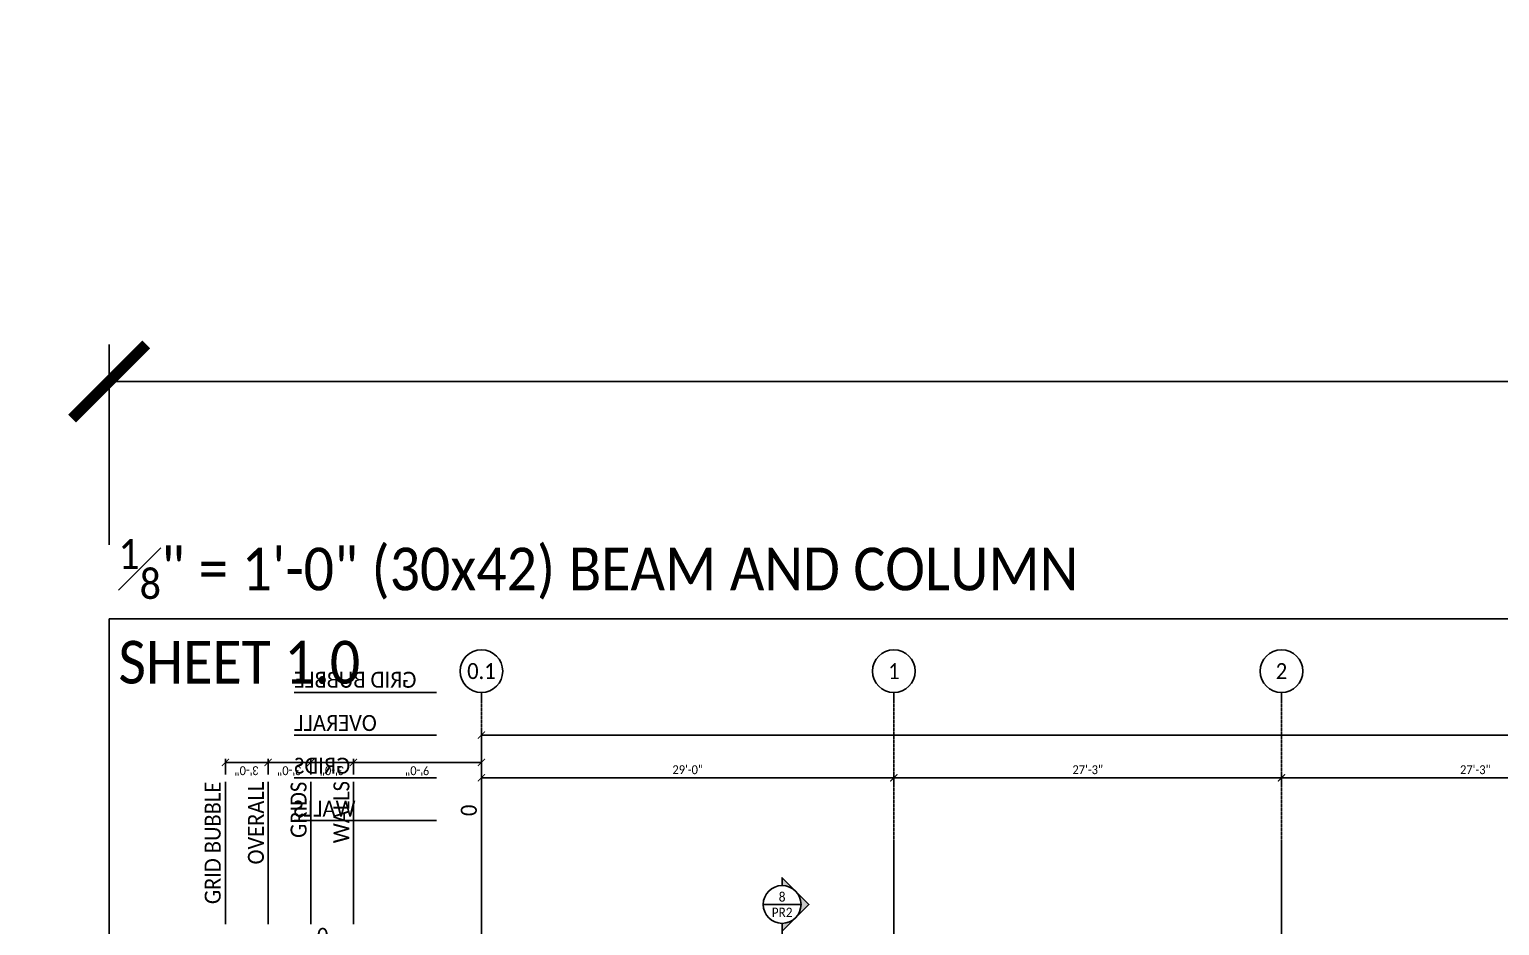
# Model space of a CAD drawing. Header units: inches. Extents: x -4800 to 29350, y 0 to 14051.
# Drawn here: x 1133 to 2373, y 6269 to 7025 of the extents above; entities that cross this region are included whole.
import ezdxf
from ezdxf.enums import TextEntityAlignment as Align

# ---------------------------------------------------------------- set-up
doc = ezdxf.new("R2010")
doc.units = ezdxf.units.IN
doc.header["$LTSCALE"] = 0.5
doc.header["$MEASUREMENT"] = 0
doc.linetypes.add('CENTER2', pattern=[1.125, 0.75, -0.125, 0.125, -0.125])
for name, color, linetype in [('PC PLK - DETAIL SECION', 1, 'Continuous'), ('SHT - DIMENSION ALL', 3, 'Continuous'), ('SHT - GRID BUBLE', 7, 'Continuous'), ('SHT - GRID LINE', 8, 'CENTER2')]:
    doc.layers.add(name, color=color, linetype=linetype)
doc.layers.add('SHT - NO PLOT LINE 4', color=190, linetype='Continuous', plot=False)
doc.layers.add('SHT - NO PLOT LINE 5', color=230, linetype='Continuous', plot=False)
doc.layers.get('0').freeze()
doc.styles.add('CMC-NARROW', font='calibril.ttf', dxfattribs={"width": 0.9})
doc.dimstyles.new('CMC-NARROW', dxfattribs={"dimscale": 96, "dimtxt": 0.078125, "dimasz": 0.0625, "dimexe": 0.03125, "dimexo": 0.0625, "dimgap": 0.03125, "dimtad": 1, "dimdec": 4, "dimzin": 3, "dimdsep": 46, "dimlunit": 4, "dimtxsty": 'CMC-NARROW', "dimblk": 'ARCHTICK', "dimcen": 0, "dimclrd": 256, "dimclre": 256, "dimclrt": 256, "dimazin": 1, "dimtfac": 0.75, "dimtdec": 4, "dimtofl": 0, "dimtmove": 1, "dimatfit": 0, "dimfxl": 1, "dimtfillclr": 256, "dimfrac": 1, "dimtzin": 0, "dimlwd": -1, "dimlwe": -1, "dimarcsym": 0})

# ---------------------------------------------------------------- blocks, each defined once
blk = doc.blocks.new('_ArchTick')
at = {"color": 0, "linetype": 'ByBlock', "const_width": 0.15}
blk.add_lwpolyline([(-0.5, -0.5), (0.5, 0.5)], dxfattribs=at)
blk = doc.blocks.new('*D49')
at = {"layer": 'Defpoints', "color": 0, "transparency": 16777216}
for p in [(8400, 6728.3), (1200, 6528), (8400, 6528)]:
    blk.add_point(p, dxfattribs=at)
at = {"layer": 'SHT - NO PLOT LINE 4', "transparency": 16777216}
for p, q in [((1200, 6590.5), (1200, 6759.6)), ((8400, 6590.5), (8400, 6759.6)), ((1200, 6728.3), (8400, 6728.3))]:
    blk.add_line(p, q, dxfattribs=at)
at = {"layer": 'SHT - NO PLOT LINE 4', "transparency": 16777216, "xscale": 62.5, "yscale": 62.5, "zscale": 62.5, "rotation": 180}
blk.add_blockref('_ArchTick', (1200, 6728.3), dxfattribs=at)
at = {"layer": 'SHT - NO PLOT LINE 4', "transparency": 16777216, "xscale": 62.5, "yscale": 62.5, "zscale": 62.5}
blk.add_blockref('_ArchTick', (8400, 6728.3), dxfattribs=at)
at = {"layer": 'SHT - NO PLOT LINE 4', "transparency": 16777216, "insert": (4800, 6799.5), "char_height": 78.12, "attachment_point": 5, "style": 'CMC-NARROW'}
blk.add_mtext('600\'-0"', dxfattribs=at)
blk = doc.blocks.new('*D269')
at = {"layer": 'Defpoints', "color": 0, "transparency": 16777216}
for p in [(105.3, 8400), (1200, 8400), (1200, 1200)]:
    blk.add_point(p, dxfattribs=at)
at = {"layer": 'SHT - NO PLOT LINE 4', "transparency": 16777216}
for p, q in [((1137.5, 8400), (74.1, 8400)), ((105.3, 1200), (105.3, 8400)), ((1137.5, 1200), (74.1, 1200))]:
    blk.add_line(p, q, dxfattribs=at)
at = {"layer": 'SHT - NO PLOT LINE 4', "transparency": 16777216, "xscale": 62.5, "yscale": 62.5, "zscale": 62.5}
for p, rotation in [((105.3, 8400), 90), ((105.3, 1200), 270)]:
    blk.add_blockref('_ArchTick', p, dxfattribs=dict(at, rotation=rotation))
at = {"layer": 'SHT - NO PLOT LINE 4', "transparency": 16777216, "insert": (34.2, 4800), "char_height": 78.12, "attachment_point": 5, "rotation": 90, "style": 'CMC-NARROW'}
blk.add_mtext('600\'-0"', dxfattribs=at)
blk = doc.blocks.new('*D71')
at = {"layer": 'Defpoints', "color": 0, "transparency": 16777216}
for p in [(120, 108), (136.3, 108), (120, 0)]:
    blk.add_point(p, dxfattribs=at)
at = {"layer": 'SHT - NO PLOT LINE 5', "transparency": 16777216}
for p, q in [((126, 108), (139.3, 108)), ((136.3, 0), (136.3, 108)), ((126, 0), (139.3, 0))]:
    blk.add_line(p, q, dxfattribs=at)
at = {"layer": 'SHT - NO PLOT LINE 5', "transparency": 16777216, "xscale": 6, "yscale": 6, "zscale": 6}
for p, rotation in [((136.3, 108), 90), ((136.3, 0), 270)]:
    blk.add_blockref('_ArchTick', p, dxfattribs=dict(at, rotation=rotation))
at = {"layer": 'SHT - NO PLOT LINE 5', "transparency": 16777216, "insert": (129.4, 54), "char_height": 7.5, "attachment_point": 5, "rotation": 90, "style": 'CMC-NARROW'}
blk.add_mtext('9\'-0"', dxfattribs=at)
blk = doc.blocks.new('*D72')
at = {"layer": 'Defpoints', "color": 0, "transparency": 16777216}
for p in [(120, 144), (136.3, 144), (120, 108)]:
    blk.add_point(p, dxfattribs=at)
at = {"layer": 'SHT - NO PLOT LINE 5', "transparency": 16777216}
for p, q in [((126, 144), (139.3, 144)), ((136.3, 108), (136.3, 144)), ((126, 108), (139.3, 108))]:
    blk.add_line(p, q, dxfattribs=at)
at = {"layer": 'SHT - NO PLOT LINE 5', "transparency": 16777216, "xscale": 6, "yscale": 6, "zscale": 6}
for p, rotation in [((136.3, 144), 90), ((136.3, 108), 270)]:
    blk.add_blockref('_ArchTick', p, dxfattribs=dict(at, rotation=rotation))
at = {"layer": 'SHT - NO PLOT LINE 5', "transparency": 16777216, "insert": (129.4, 126), "char_height": 7.5, "attachment_point": 5, "rotation": 90, "style": 'CMC-NARROW'}
blk.add_mtext('3\'-0"', dxfattribs=at)
blk = doc.blocks.new('*D73')
at = {"layer": 'Defpoints', "color": 0, "transparency": 16777216}
for p in [(120, 180), (136.3, 180), (120, 144)]:
    blk.add_point(p, dxfattribs=at)
at = {"layer": 'SHT - NO PLOT LINE 5', "transparency": 16777216}
for p, q in [((126, 180), (139.3, 180)), ((136.3, 144), (136.3, 180)), ((126, 144), (139.3, 144))]:
    blk.add_line(p, q, dxfattribs=at)
at = {"layer": 'SHT - NO PLOT LINE 5', "transparency": 16777216, "xscale": 6, "yscale": 6, "zscale": 6}
for p, rotation in [((136.3, 180), 90), ((136.3, 144), 270)]:
    blk.add_blockref('_ArchTick', p, dxfattribs=dict(at, rotation=rotation))
at = {"layer": 'SHT - NO PLOT LINE 5', "transparency": 16777216, "insert": (129.4, 162), "char_height": 7.5, "attachment_point": 5, "rotation": 90, "style": 'CMC-NARROW'}
blk.add_mtext('3\'-0"', dxfattribs=at)
blk = doc.blocks.new('*D74')
at = {"layer": 'Defpoints', "color": 0, "transparency": 16777216}
for p in [(120, 216), (136.3, 216), (120, 180)]:
    blk.add_point(p, dxfattribs=at)
at = {"layer": 'SHT - NO PLOT LINE 5', "transparency": 16777216}
for p, q in [((126, 216), (139.3, 216)), ((136.3, 180), (136.3, 216)), ((126, 180), (139.3, 180))]:
    blk.add_line(p, q, dxfattribs=at)
at = {"layer": 'SHT - NO PLOT LINE 5', "transparency": 16777216, "xscale": 6, "yscale": 6, "zscale": 6}
for p, rotation in [((136.3, 216), 90), ((136.3, 180), 270)]:
    blk.add_blockref('_ArchTick', p, dxfattribs=dict(at, rotation=rotation))
at = {"layer": 'SHT - NO PLOT LINE 5', "transparency": 16777216, "insert": (129.4, 198), "char_height": 7.5, "attachment_point": 5, "rotation": 90, "style": 'CMC-NARROW'}
blk.add_mtext('3\'-0"', dxfattribs=at)
blk = doc.blocks.new('*D275')
at = {"layer": 'Defpoints', "color": 0, "transparency": 16777216}
for p in [(3410, 6430), (1514, 6250), (3410, 6250)]:
    blk.add_point(p, dxfattribs=at)
at = {"layer": 'SHT - DIMENSION ALL', "transparency": 16777216}
for p, q in [((1514, 6256), (1514, 6433)), ((1514, 6430), (3410, 6430)), ((3410, 6256), (3410, 6433))]:
    blk.add_line(p, q, dxfattribs=at)
at = {"layer": 'SHT - DIMENSION ALL', "transparency": 16777216, "xscale": 6, "yscale": 6, "zscale": 6, "rotation": 180}
blk.add_blockref('_ArchTick', (1514, 6430), dxfattribs=at)
at = {"layer": 'SHT - DIMENSION ALL', "transparency": 16777216, "xscale": 6, "yscale": 6, "zscale": 6}
blk.add_blockref('_ArchTick', (3410, 6430), dxfattribs=at)
at = {"layer": 'SHT - DIMENSION ALL', "transparency": 16777216, "insert": (2462, 6436.8), "char_height": 7.5, "attachment_point": 5, "style": 'CMC-NARROW'}
blk.add_mtext('158\'-0"', dxfattribs=at)
blk = doc.blocks.new('*D279')
at = {"layer": 'Defpoints', "color": 0, "transparency": 16777216}
for p in [(1862, 6394), (1862, 6382), (1514, 6250)]:
    blk.add_point(p, dxfattribs=at)
at = {"layer": 'SHT - DIMENSION ALL', "transparency": 16777216}
for p, q in [((1514, 6256), (1514, 6397)), ((1514, 6394), (1862, 6394)), ((1862, 6388), (1862, 6397))]:
    blk.add_line(p, q, dxfattribs=at)
at = {"layer": 'SHT - DIMENSION ALL', "transparency": 16777216, "xscale": 6, "yscale": 6, "zscale": 6, "rotation": 180}
blk.add_blockref('_ArchTick', (1514, 6394), dxfattribs=at)
at = {"layer": 'SHT - DIMENSION ALL', "transparency": 16777216, "xscale": 6, "yscale": 6, "zscale": 6}
blk.add_blockref('_ArchTick', (1862, 6394), dxfattribs=at)
at = {"layer": 'SHT - DIMENSION ALL', "transparency": 16777216, "insert": (1688, 6400.8), "char_height": 7.5, "attachment_point": 5, "style": 'CMC-NARROW'}
blk.add_mtext('29\'-0"', dxfattribs=at)
blk = doc.blocks.new('*D280')
at = {"layer": 'Defpoints', "color": 0, "transparency": 16777216}
for p in [(2189, 6394), (1862, 6382), (2189, 6382)]:
    blk.add_point(p, dxfattribs=at)
at = {"layer": 'SHT - DIMENSION ALL', "transparency": 16777216}
for p, q in [((1862, 6388), (1862, 6397)), ((1862, 6394), (2189, 6394)), ((2189, 6388), (2189, 6397))]:
    blk.add_line(p, q, dxfattribs=at)
at = {"layer": 'SHT - DIMENSION ALL', "transparency": 16777216, "xscale": 6, "yscale": 6, "zscale": 6, "rotation": 180}
blk.add_blockref('_ArchTick', (1862, 6394), dxfattribs=at)
at = {"layer": 'SHT - DIMENSION ALL', "transparency": 16777216, "xscale": 6, "yscale": 6, "zscale": 6}
blk.add_blockref('_ArchTick', (2189, 6394), dxfattribs=at)
at = {"layer": 'SHT - DIMENSION ALL', "transparency": 16777216, "insert": (2025.5, 6400.8), "char_height": 7.5, "attachment_point": 5, "style": 'CMC-NARROW'}
blk.add_mtext('27\'-3"', dxfattribs=at)
blk = doc.blocks.new('*D281')
at = {"layer": 'Defpoints', "color": 0, "transparency": 16777216}
for p in [(2516, 6394), (2189, 6382), (2516, 6382)]:
    blk.add_point(p, dxfattribs=at)
at = {"layer": 'SHT - DIMENSION ALL', "transparency": 16777216}
for p, q in [((2189, 6388), (2189, 6397)), ((2189, 6394), (2516, 6394)), ((2516, 6388), (2516, 6397))]:
    blk.add_line(p, q, dxfattribs=at)
at = {"layer": 'SHT - DIMENSION ALL', "transparency": 16777216, "xscale": 6, "yscale": 6, "zscale": 6, "rotation": 180}
blk.add_blockref('_ArchTick', (2189, 6394), dxfattribs=at)
at = {"layer": 'SHT - DIMENSION ALL', "transparency": 16777216, "xscale": 6, "yscale": 6, "zscale": 6}
blk.add_blockref('_ArchTick', (2516, 6394), dxfattribs=at)
at = {"layer": 'SHT - DIMENSION ALL', "transparency": 16777216, "insert": (2352.5, 6400.8), "char_height": 7.5, "attachment_point": 5, "style": 'CMC-NARROW'}
blk.add_mtext('27\'-3"', dxfattribs=at)
blk = doc.blocks.new('*U505')
h = blk.add_hatch(color=256)
edge = h.paths.add_edge_path()
edge.add_line((0, -0.166), (0, -0.235))
edge.add_line((0, -0.235), (0.235, 0))
edge.add_line((0.235, 0), (0, 0.235))
edge.add_line((0, 0.235), (0, 0.166))
edge.add_arc((0, 0), 0.166, -810, -630, ccw=False)
blk.add_lwpolyline([(0, -0.166), (0, -0.235), (0.235, 0), (0, 0.235), (0, 0.166, -1)], format="xyb", close=True)
at = {"linetype": 'Continuous'}
for points in [[(-0.166, 0), (0.166, 0)], [(0, -0.854), (0, -0.166)]]:
    blk.add_lwpolyline(points, dxfattribs=at)
blk.add_circle((0, 0), 0.166)
at = {"style": 'CMC-NARROW', "width": 0.9}
blk.add_attdef('REF-DET', text='', height=0.083, dxfattribs=at).set_placement((0, 0), align=Align.BOTTOM_CENTER)
for tag, p in [('NOTE1', (0.321, 0)), ('NOTE2', (0.321, -0.147))]:
    blk.add_attdef(tag, text='', height=0.083, dxfattribs=at).set_placement(p, align=Align.BOTTOM_LEFT)
blk.add_attdef('REF-SHT', text='', height=0.083, dxfattribs=at).set_placement((0, -0.028), align=Align.TOP_CENTER)
blk = doc.blocks.new('CMC - DIMENSION LINE TEMPLATE')
at = {"layer": 'SHT - NO PLOT LINE 5'}
for p, q in [((0, 216), (120, 216)), ((0, 180), (120, 180)), ((0, 144), (120, 144)), ((0, 108), (120, 108)), ((0, 0), (120, 0))]:
    blk.add_line(p, q, dxfattribs=at)
at = {"layer": 'SHT - NO PLOT LINE 5', "char_height": 13.5, "style": 'CMC-NARROW'}
for s, insert, attachment_point in [('\\pxsm0.75;GRID BUBBLE', (120, 233.45491), 3), ('\\pxsm0.75;OVERALL', (120, 196.98209), 3), ('\\pxsm0.75;GRIDS', (120, 160.98209), 3), ('\\pxsm0.75;WALLS', (120.59806, 124.84697), 3), ('\\pxsm0.75;0', (95.89692, 10.57583), 5)]:
    blk.add_mtext(s, dxfattribs=dict(at, insert=insert, attachment_point=attachment_point))
at = {"layer": 'SHT - NO PLOT LINE 5'}
for base, p1, p2, picture, middle in [((136.25696, 216), (120, 180), (120, 216), '*D74', (129.42619, 198)), ((136.25696, 180), (120, 144), (120, 180), '*D73', (129.42619, 162)), ((136.25696, 144), (120, 108), (120, 144), '*D72', (129.42619, 126))]:
    dim = blk.add_linear_dim(base=base, p1=p1, p2=p2, angle=90, dimstyle='CMC-NARROW', override={"dimtmove": 1}, dxfattribs=at)
    dim.commit()
    dim.dimension.update_dxf_attribs({"geometry": picture, "text_midpoint": middle})
dim = blk.add_linear_dim(base=(136.25696, 108), p1=(120, 0), p2=(120, 108), angle=90, dimstyle='CMC-NARROW', dxfattribs=at)
dim.commit()
dim.dimension.update_dxf_attribs({"geometry": '*D71', "text_midpoint": (129.42619, 54)})

msp = doc.modelspace()

# ---------------------------------------------------------------- linework, layer by layer
at = {"layer": 'SHT - GRID BUBLE'}
for centre in [(1514, 6484), (1862, 6484), (2189, 6484)]:
    msp.add_circle(centre, 18, dxfattribs=at)
at = {"layer": 'SHT - GRID LINE'}
for p, q in [((1514, 6466), (1514, 4030)), ((1862, 6466), (1862, 3931)), ((2189, 6466), (2189, 3931))]:
    msp.add_line(p, q, dxfattribs=at)
at = {"layer": 'SHT - NO PLOT LINE 4'}
msp.add_lwpolyline([(1200, 3864), (4475, 3864), (4475, 6528), (1200, 6528)], close=True, dxfattribs=at)

# ---------------------------------------------------------------- block references
at = {"layer": 'PC PLK - DETAIL SECION', "xscale": 96, "yscale": 96, "zscale": 96}
msp.add_blockref('*U505', (1767.70365, 6287.15432), dxfattribs=at).add_auto_attribs({'REF-DET': '8', 'REF-SHT': 'PR2'})
at = {"layer": 'SHT - GRID BUBLE', "xscale": -1}
msp.add_blockref('CMC - DIMENSION LINE TEMPLATE', (1476, 6250), dxfattribs=at)
at = {"layer": 'SHT - GRID BUBLE', "rotation": 90.00000000000001}
msp.add_blockref('CMC - DIMENSION LINE TEMPLATE', (1514, 6270.65585), dxfattribs=at)

# ---------------------------------------------------------------- texts
at = {"layer": 'SHT - GRID BUBLE', "char_height": 13.5, "attachment_point": 5, "style": 'CMC-NARROW'}
for s, insert in [('\\pxsm0.75;0.1', (1514, 6484)), ('\\pxsm0.75;1', (1862, 6484)), ('\\pxsm0.75;2', (2189, 6484))]:
    msp.add_mtext(s, dxfattribs=dict(at, insert=insert))
at = {"layer": 'SHT - NO PLOT LINE 4', "char_height": 36, "attachment_point": 1, "style": 'CMC-NARROW'}
for s, insert in [('\\A1;{\\H0.7x;\\S1#8;}" = 1\'-0" (30x42) BEAM AND COLUMN', (1207.793, 6595.3281)), ('\\A1;SHEET 1.0', (1207.793, 6509.52925))]:
    msp.add_mtext(s, dxfattribs=dict(at, insert=insert))

# ---------------------------------------------------------------- dimensions: what is measured, and where the dimension line sits
at = {"layer": 'SHT - DIMENSION ALL'}
for base, p1, p2, picture, middle in [((3410, 6430), (1514, 6250), (3410, 6250), '*D275', (2462, 6436.83077)), ((1862, 6394), (1514, 6250), (1862, 6382), '*D279', (1688, 6400.83077)), ((2189, 6394), (1862, 6382), (2189, 6382), '*D280', (2025.5, 6400.83077)), ((2516, 6394), (2189, 6382), (2516, 6382), '*D281', (2352.5, 6400.83077))]:
    dim = msp.add_linear_dim(base=base, p1=p1, p2=p2, dimstyle='CMC-NARROW', dxfattribs=at)
    dim.commit()
    dim.dimension.update_dxf_attribs({"geometry": picture, "text_midpoint": middle})
at = {"layer": 'SHT - NO PLOT LINE 4'}
dim = msp.add_linear_dim(base=(105.311, 8400), p1=(1200, 1200), p2=(1200, 8400), angle=90, dimstyle='CMC-NARROW', override={"dimscale": 1000}, dxfattribs=at)
dim.commit()
dim.dimension.update_dxf_attribs({"geometry": '*D269', "text_midpoint": (34.15716, 4800)})
dim = msp.add_linear_dim(base=(8400, 6728.31859), p1=(1200, 6528), p2=(8400, 6528), dimstyle='CMC-NARROW', override={"dimscale": 1000}, dxfattribs=at)
dim.commit()
dim.dimension.update_dxf_attribs({"geometry": '*D49', "text_midpoint": (4800, 6799.47244)})

doc.saveas('drawing.dxf')
